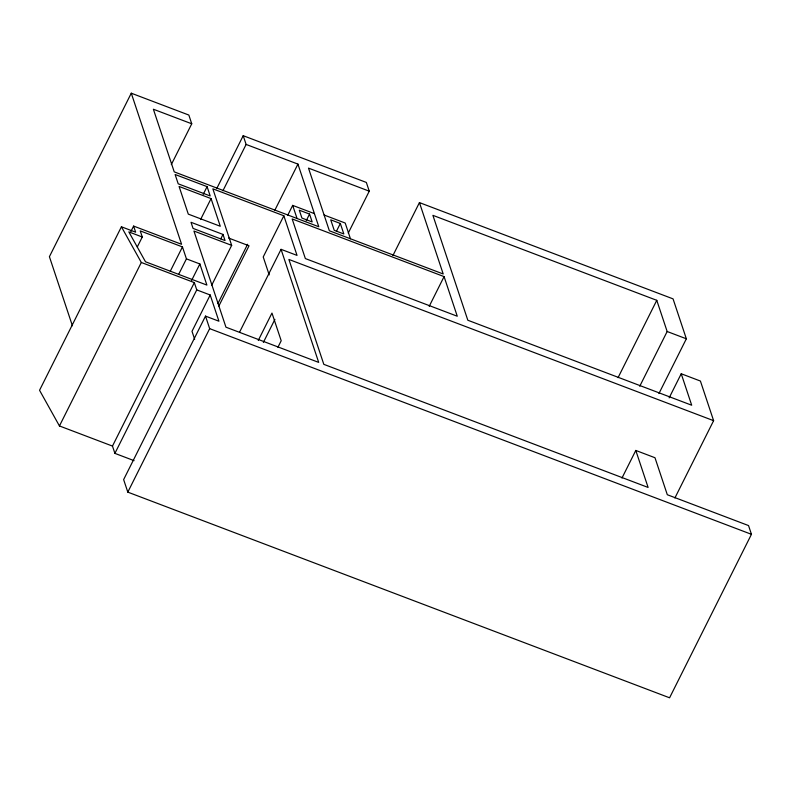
<?xml version="1.0" encoding="UTF-8"?>
<svg xmlns="http://www.w3.org/2000/svg" width="791" height="791" viewBox="0 0 791 791"><rect width="100%" height="100%" fill="white"/><g stroke="black" fill="none" stroke-linecap="round" stroke-linejoin="round"><path stroke-width="1.19" d="M171.321 164.597L191.748 123.791L188.841 115.051L131.276 93.2L49.408 256.689L72.416 325.783M131.276 93.2L181.584 244.29L133.61 226.078L135.647 232.198L121.418 226.79L39.55 390.279L59.444 425.954L112.47 446.084L114.903 453.372L134.084 460.659M130.841 231.595L133.61 226.078M137.298 246.94L142.271 237.003L140.234 230.883L182.454 246.911L186.429 258.855L178.687 274.319M59.444 425.954L141.312 262.474L121.418 226.79M203.218 194.368L207.094 186.636L175.108 174.495L178.212 183.819L210.198 195.96L207.094 186.636M170.283 271.214L182.454 246.911M200.558 219.572L211.068 198.59L179.082 186.449L188.298 214.124L220.284 226.266L211.068 198.59M216.704 188.624L243.213 135.696L366.342 182.434L369.259 191.175L348.267 233.078M222.933 190.75L246.12 144.437L243.213 135.696M191.59 280.469L199.866 263.957L186.429 258.855M112.47 446.084L194.339 282.605L141.312 262.474M220.788 238.842L223.003 234.433L191.017 222.291L193.053 228.401L225.04 240.543L223.003 234.433M114.903 453.372L196.761 289.892L194.339 282.605M211.751 285.126L231.664 245.358L212.848 188.822L283.85 215.775L297.04 255.404L281.052 249.333L239.564 332.18M196.761 289.892L210.198 294.994L192.005 331.32L194.665 339.299M210.198 294.994L218.929 321.215L205.502 316.113L123.633 479.603L127.806 492.131L669.582 697.8L751.45 534.311L748.543 525.57L667.307 494.731L654.978 457.732L635.796 450.445L621.963 478.061M217.96 303.457L247.603 244.271M218.83 306.087L249.027 245.793L228.639 238.051M127.806 492.131L209.664 328.641L205.502 316.113M274.704 210.495L297.93 164.103L246.12 144.437M283.85 215.775L263.225 256.956L269.207 274.902M287.697 215.33L292.68 205.383L314.423 213.639M306.226 220.709L309.548 214.074L299.305 210.188L301.925 218.059L312.168 221.945L309.548 214.074M258.252 340.466L271.975 313.058L281.2 340.743L277.898 347.318M263.373 342.404L274.902 319.386M336.462 231.209L340.338 223.477L330.737 219.829L334.227 230.319L343.828 233.968L340.338 223.477M392.929 255.523L419.438 202.595L673.052 298.869L686.351 338.795L658.933 393.542M429.197 306.335L444.077 276.603L292.166 218.939L305.356 258.568L457.277 316.232L444.077 276.603M618.058 377.653L656.777 300.323L432.895 215.34L467.827 320.236L691.7 405.229L681.229 373.757L700.411 381.044L713.611 420.674L674.891 497.994M639.741 386.255L667.159 331.508L656.777 300.323M669.166 397.853L681.229 373.757M191.748 123.791L153.375 109.227L174.238 171.874L318.793 226.75L297.93 164.103M369.259 191.175L308.49 168.107L329.353 230.764L443.207 273.983L419.438 202.595M667.159 331.508L686.351 338.795M324.112 215.023L345.212 223.042L350.453 238.773M713.611 420.674L288.883 259.438L323.816 364.344L648.116 487.454L635.796 450.445M231.664 245.358L193.933 231.031L225.949 327.187L318.694 362.397L281.052 249.333M142.271 237.003L128.844 231.901L145.495 261.772L206.896 285.086L199.866 263.957M209.664 328.641L751.45 534.311M292.68 205.383L297.05 218.494"/></g></svg>
